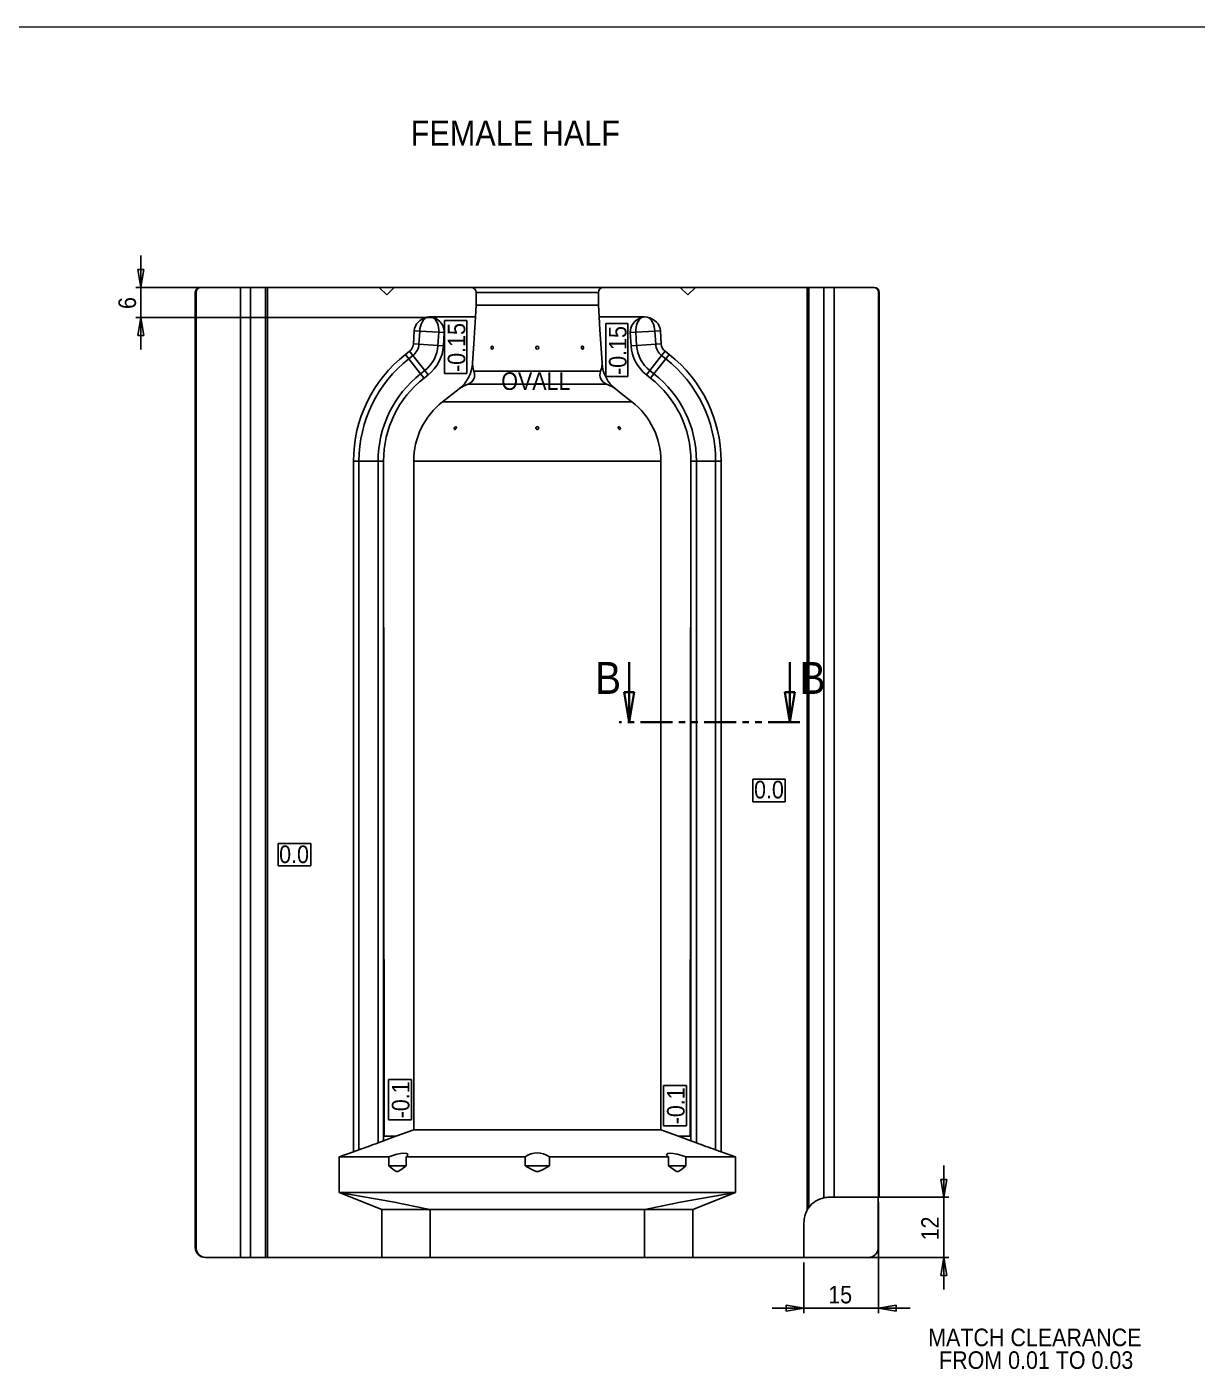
# Model space of a CAD drawing. Header units: millimetres. Extents: x 10 to 831, y 2 to 594.
# Drawn here: x 243.2 to 476.5, y 326.4 to 593.8 of the extents above; entities that cross this region are included whole.
import ezdxf

# ---------------------------------------------------------------- set-up
doc = ezdxf.new("R2010")
doc.units = ezdxf.units.MM
doc.linetypes.add('SLD-Combinazione-di-due-tratteggi', pattern=[12.7, 6.35, -1.27, 1.27, -1.27, 1.27, -1.27])
doc.linetypes.add('SLD-Solido', pattern=[0])
doc.layers.add('D', color=3, linetype='SLD-Solido', lineweight=25)
doc.layers.add('SEZ', color=6, linetype='SLD-Combinazione-di-due-tratteggi', lineweight=35)
doc.layers.add('Q', color=2, linetype='SLD-Solido')
doc.styles.add('SLDTEXTSTYLE0', font='GOTHIC.TTF', dxfattribs={"width": 0.913})
doc.dimstyles.new('SLDDIMSTYLE4', dxfattribs={"dimtxt": 3.5, "dimasz": 3.556, "dimexe": 0, "dimexo": 0.0625, "dimgap": 0.875, "dimtad": 1, "dimrnd": 1e-09, "dimzin": 12, "dimdsep": 46, "dimtxsty": 'SLDTEXTSTYLE0', "dimblk1": 'CLOSED', "dimblk2": 'CLOSED', "dimsah": 1, "dimcen": 0.09, "dimadec": 0, "dimazin": 3, "dimtfac": 1, "dimtmove": 0, "dimatfit": 0, "dimldrblk": 'CLOSED', "dimfxl": 0, "dimfrac": 2, "dimtolj": 1, "dimtzin": 12, "dimarcsym": 0})
doc.dimstyles.new('SLDDIMSTYLE9', dxfattribs={"dimtxt": 3.5, "dimasz": 3.556, "dimexe": 0, "dimexo": 0.0625, "dimgap": 0.875, "dimtad": 1, "dimdec": 0, "dimrnd": 1e-09, "dimzin": 12, "dimdsep": 46, "dimtxsty": 'SLDTEXTSTYLE0', "dimblk1": 'CLOSED', "dimblk2": 'CLOSED', "dimsah": 1, "dimcen": 0.09, "dimadec": 0, "dimazin": 3, "dimtfac": 1, "dimtdec": 0, "dimtmove": 0, "dimatfit": 0, "dimldrblk": 'CLOSED', "dimfxl": 0, "dimfrac": 2, "dimtolj": 1, "dimtzin": 12, "dimarcsym": 0})

# ---------------------------------------------------------------- blocks, each defined once
blk = doc.blocks.new('_CLOSED')
at = {"color": 0, "linetype": 'ByBlock', "lineweight": -2}
for p, q in [((-1, 0.166667), (0, 0)), ((-1, 0.166667), (-1, -0.166667)), ((0, 0), (-1, -0.166667)), ((0, 0), (-1, 0))]:
    blk.add_line(p, q, dxfattribs=at)
blk = doc.blocks.new('_D_19')
at = {"layer": 'Q'}
for p, q in [((265.97, 541.84), (265.97, 548.19)), ((315.47, 541.84), (264.97, 541.84)), ((265.97, 541.84), (265.97, 535.84)), ((325.04, 535.84), (264.97, 535.84)), ((265.97, 535.84), (265.97, 529.49))]:
    blk.add_line(p, q, dxfattribs=at)
at = {"layer": 'Q', "xscale": 3.556, "yscale": 3.556}
for p, rotation in [((265.97, 541.84, 0), 270.0000000000004), ((265.97, 535.84, 0), 90.0000000000004)]:
    blk.add_blockref('_CLOSED', p, dxfattribs=dict(at, rotation=rotation))
at = {"layer": 'Q', "insert": (261.5, 537.55), "char_height": 3.5, "attachment_point": 1, "rotation": 90, "style": 'SLDTEXTSTYLE0'}
blk.add_mtext('6', dxfattribs=at)
blk = doc.blocks.new('_D_20')
at = {"layer": 'Q'}
for p, q in [((425.97, 360.59), (425.97, 366.94)), ((404.12, 360.59), (426.97, 360.59)), ((425.97, 348.59), (425.97, 360.59)), ((404.12, 348.59), (426.97, 348.59)), ((425.97, 348.59), (425.97, 342.24))]:
    blk.add_line(p, q, dxfattribs=at)
at = {"layer": 'Q', "xscale": 3.556, "yscale": 3.556}
for p, rotation in [((425.97, 360.59, -5.1), 270.0000000000004), ((425.97, 348.59, -5.1), 90.0000000000004)]:
    blk.add_blockref('_CLOSED', p, dxfattribs=dict(at, rotation=rotation))
at = {"layer": 'Q', "insert": (421.5, 352.01), "char_height": 3.5, "attachment_point": 1, "rotation": 90, "style": 'SLDTEXTSTYLE0'}
blk.add_mtext('12', dxfattribs=at)
blk = doc.blocks.new('_D_21')
at = {"layer": 'Q'}
for p, q in [((412.97, 359.59), (412.97, 337.48)), ((398.12, 347.59), (398.12, 337.48)), ((398.12, 338.48), (391.77, 338.48)), ((412.97, 338.48), (398.12, 338.48)), ((412.97, 338.48), (419.32, 338.48))]:
    blk.add_line(p, q, dxfattribs=at)
at = {"layer": 'Q', "xscale": 3.556, "yscale": 3.556}
blk.add_blockref('_CLOSED', (398.12, 338.48, 0), dxfattribs=at)
at = {"layer": 'Q', "xscale": 3.556, "yscale": 3.556, "rotation": 180.0000000000004}
blk.add_blockref('_CLOSED', (412.97, 338.48, 0), dxfattribs=at)
at = {"layer": 'Q', "insert": (402.96, 342.95), "char_height": 3.5, "attachment_point": 1, "style": 'SLDTEXTSTYLE0'}
blk.add_mtext('15', dxfattribs=at)
blk = doc.blocks.new('SW_NOTE_8')
at = {"color": 0}
for p, q in [((-0.05, 0.4), (-0.05, 4.85)), ((-0.05, 4.85), (6.44, 4.85)), ((6.44, 4.85), (6.44, 0.4)), ((6.44, 0.4), (-0.05, 0.4))]:
    blk.add_line(p, q, dxfattribs=at)
at = {"color": 0, "insert": (3.12, 4.47), "char_height": 3.5, "attachment_point": 2, "style": 'SLDTEXTSTYLE0'}
blk.add_mtext('0.0', dxfattribs=at)
blk = doc.blocks.new('SW_NOTE_9')
at = {"color": 0}
for p, q in [((-0.11, 0.26), (-0.11, 4.82)), ((-0.11, 4.82), (6.38, 4.82)), ((6.38, 4.82), (6.38, 0.26)), ((6.38, 0.26), (-0.11, 0.26))]:
    blk.add_line(p, q, dxfattribs=at)
at = {"color": 0, "insert": (3.12, 4.47), "char_height": 3.5, "attachment_point": 2, "style": 'SLDTEXTSTYLE0'}
blk.add_mtext('0.0', dxfattribs=at)
blk = doc.blocks.new('SW_NOTE_10')
at = {"color": 0}
for p, q in [((-5.12, -0.1), (-5.12, 7.96)), ((-5.12, 7.96), (-0.56, 7.96)), ((-0.56, 7.96), (-0.56, -0.1)), ((-0.56, -0.1), (-5.12, -0.1))]:
    blk.add_line(p, q, dxfattribs=at)
at = {"color": 0, "insert": (-4.47, 3.88), "char_height": 3.5, "attachment_point": 2, "rotation": 90, "style": 'SLDTEXTSTYLE0'}
blk.add_mtext('-0.1', dxfattribs=at)
blk = doc.blocks.new('SW_NOTE_11')
at = {"color": 0}
for p, q in [((-5.15, -0.12), (-5.15, 7.94)), ((-5.15, 7.94), (-0.58, 7.94)), ((-0.58, 7.94), (-0.58, -0.12)), ((-0.58, -0.12), (-5.15, -0.12))]:
    blk.add_line(p, q, dxfattribs=at)
at = {"color": 0, "insert": (-4.47, 3.88), "char_height": 3.5, "attachment_point": 2, "rotation": 90, "style": 'SLDTEXTSTYLE0'}
blk.add_mtext('-0.1', dxfattribs=at)
blk = doc.blocks.new('SW_NOTE_12')
at = {"color": 0}
for p, q in [((-5.08, -0.04), (-5.08, 10.53)), ((-5.08, 10.53), (-0.63, 10.53)), ((-0.63, 10.53), (-0.63, -0.04)), ((-0.63, -0.04), (-5.08, -0.04))]:
    blk.add_line(p, q, dxfattribs=at)
at = {"color": 0, "insert": (-4.47, 5.14), "char_height": 3.5, "attachment_point": 2, "rotation": 90, "style": 'SLDTEXTSTYLE0'}
blk.add_mtext('-0.15', dxfattribs=at)
blk = doc.blocks.new('SW_NOTE_13')
at = {"color": 0}
for p, q in [((-5.11, -0.04), (-5.11, 10.53)), ((-5.11, 10.53), (-0.67, 10.53)), ((-0.67, 10.53), (-0.67, -0.04)), ((-0.67, -0.04), (-5.11, -0.04))]:
    blk.add_line(p, q, dxfattribs=at)
at = {"color": 0, "insert": (-4.47, 5.14), "char_height": 3.5, "attachment_point": 2, "rotation": 90, "style": 'SLDTEXTSTYLE0'}
blk.add_mtext('-0.15', dxfattribs=at)
blk = doc.blocks.new('SW_NOTE_21')
at = {"color": 0, "char_height": 3.5, "attachment_point": 2, "style": 'SLDTEXTSTYLE0'}
for s, insert in [('MATCH CLEARANCE ', (22.86, 4.47)), ('FROM 0.01 TO 0.03', (23.12, -0.05))]:
    blk.add_mtext(s, dxfattribs=dict(at, insert=insert))

msp = doc.modelspace()

# ---------------------------------------------------------------- linework, layer by layer
at = {"color": 179, "linetype": 'SLD-Solido', "lineweight": 18}
msp.add_line((10, 593.75976), (831, 593.75976), dxfattribs=at)
at = {"layer": 'D'}
for p, q in [((276.82274, 540.84346), (276.82274, 350.59346)), ((276.97147, 540.84346), (276.82274, 540.84346)), ((276.97147, 350.59346), (276.97147, 540.84346)), ((277.82274, 541.84346), (277.97369, 541.84346)), ((285.83487, 541.84346), (277.97369, 541.84346)), ((285.83487, 348.59346), (285.83487, 541.84346)), ((285.83487, 541.84346), (287.83671, 541.84346)), ((287.83671, 348.59346), (287.83671, 541.84346)), ((287.83671, 541.84346), (290.83671, 541.84346)), ((290.83671, 348.59346), (290.83671, 541.84346)), ((290.83671, 541.84346), (291.20068, 541.84346)), ((291.20068, 348.59346), (291.20068, 541.84346)), ((291.20068, 541.84346), (313.47274, 541.84346)), ((314.97274, 540.34346), (313.47274, 541.84346)), ((316.47274, 541.84346), (313.47274, 541.84346)), ((316.47274, 541.84346), (314.97274, 540.34346)), ((316.47274, 541.84346), (331.77274, 541.84346)), ((331.77274, 541.84346), (358.17274, 541.84346)), ((332.77274, 540.84346), (332.77274, 538.34346)), ((357.17274, 540.84346), (332.77274, 540.84346)), ((357.17274, 538.34346), (357.17274, 540.84346)), ((358.17274, 541.84346), (373.47274, 541.84346)), ((374.97274, 540.34346), (373.47274, 541.84346)), ((376.47274, 541.84346), (373.47274, 541.84346)), ((376.47274, 541.84346), (374.97274, 540.34346)), ((376.47274, 541.84346), (398.7448, 541.84346)), ((398.7448, 358.00876), (398.7448, 541.84346)), ((399.10877, 541.84346), (398.7448, 541.84346)), ((399.10877, 358.57475), (399.10877, 541.84346)), ((402.10877, 541.84346), (399.10877, 541.84346)), ((402.10877, 360.48957), (402.10877, 541.84346)), ((404.1106, 541.84346), (402.10877, 541.84346)), ((404.1106, 360.59346), (404.1106, 541.84346)), ((404.1106, 541.84346), (411.97178, 541.84346)), ((411.97178, 541.84346), (412.12274, 541.84346)), ((412.974, 360.59346), (412.974, 540.84346)), ((413.12274, 540.84346), (412.974, 540.84346)), ((413.12274, 360.59346), (413.12274, 540.84346)), ((332.77274, 538.34346), (332.62864, 535.96769)), ((357.17274, 538.34346), (332.77274, 538.34346)), ((357.31697, 535.9654), (357.17274, 538.34346)), ((332.62864, 535.96769), (323.48062, 535.96854)), ((324.17138, 535.85568), (323.48069, 535.96854)), ((332.62864, 535.96769), (332.62905, 535.96769)), ((357.31657, 535.9654), (357.31697, 535.9654)), ((366.33356, 535.96456), (357.31697, 535.9654)), ((366.90209, 535.9241), (366.33356, 535.96456)), ((320.43946, 533.21221), (320.28111, 530.60131)), ((321.53553, 533.14573), (320.43946, 533.21221)), ((321.53553, 533.14573), (321.37717, 530.53483)), ((325.3324, 532.91545), (321.53553, 533.14573)), ((325.3324, 532.91545), (325.17404, 530.30455)), ((326.42846, 532.84897), (325.3324, 532.91545)), ((326.42846, 532.84897), (326.2701, 530.23807)), ((364.61308, 532.91545), (363.51701, 532.84897)), ((363.51701, 532.84897), (363.67537, 530.23807)), ((368.40995, 533.14573), (364.61308, 532.91545)), ((364.61308, 532.91545), (364.77143, 530.30455)), ((369.50601, 533.21221), (368.40995, 533.14573)), ((368.40995, 533.14573), (368.5683, 530.53483)), ((369.50601, 533.21221), (369.66436, 530.60131)), ((320.28111, 530.60131), (321.37717, 530.53483)), ((321.37717, 530.53483), (325.17404, 530.30455)), ((325.17404, 530.30455), (326.2701, 530.23807)), ((363.67537, 530.23807), (364.77143, 530.30455)), ((364.77143, 530.30455), (368.5683, 530.53483)), ((368.5683, 530.53483), (369.66436, 530.60131)), ((319.51687, 529.14697), (318.70449, 528.51164)), ((318.70449, 528.51164), (319.38096, 527.64667)), ((320.19333, 528.28201), (319.38096, 527.64667)), ((319.38096, 527.64667), (321.7243, 524.65034)), ((319.51687, 529.14697), (320.19333, 528.28201)), ((320.19333, 528.28201), (322.53668, 525.28568)), ((367.40879, 525.28568), (369.75214, 528.28201)), ((368.22117, 524.65034), (370.56451, 527.64667)), ((369.75214, 528.28201), (370.4286, 529.14697)), ((369.75214, 528.28201), (370.56451, 527.64667)), ((370.4286, 529.14697), (371.24098, 528.51164)), ((370.56451, 527.64667), (371.24098, 528.51164)), ((322.53668, 525.28568), (321.7243, 524.65034)), ((321.7243, 524.65034), (322.40077, 523.78538)), ((323.21314, 524.42071), (322.40077, 523.78538)), ((322.53668, 525.28568), (323.21314, 524.42071)), ((357.60346, 525.15346), (332.34201, 525.15346)), ((366.73233, 524.42071), (367.40879, 525.28568)), ((366.73233, 524.42071), (367.5447, 523.78538)), ((367.40879, 525.28568), (368.22117, 524.65034)), ((367.5447, 523.78538), (368.22117, 524.65034)), ((326.09731, 519.05912), (329.373, 521.6209)), ((358.77775, 522.60837), (331.16772, 522.60837)), ((363.84816, 519.05912), (326.09731, 519.05912)), ((308.33774, 507.24346), (308.33774, 369.67582)), ((308.33774, 507.24346), (309.43581, 507.24346)), ((309.43581, 507.24346), (309.43581, 370.05698)), ((309.43581, 507.24346), (313.23966, 507.24346)), ((313.23966, 507.24346), (314.33774, 507.24346)), ((313.23966, 507.24346), (313.23966, 371.43925)), ((314.33774, 507.24346), (314.33774, 371.85964)), ((314.33774, 507.24346), (314.47274, 374.94346)), ((320.33794, 374.04346), (320.33794, 507.24346)), ((369.60753, 507.24346), (320.33794, 507.24346)), ((369.60753, 507.24346), (369.60753, 374.04346)), ((375.47274, 374.94346), (375.60774, 507.24346)), ((375.60774, 507.24346), (375.60774, 371.85964)), ((375.60774, 507.24346), (376.70581, 507.24346)), ((376.70581, 507.24346), (376.70581, 371.43925)), ((376.70581, 507.24346), (380.50966, 507.24346)), ((380.50966, 507.24346), (381.60774, 507.24346)), ((380.50966, 507.24346), (380.50966, 370.05698)), ((381.60774, 507.24346), (381.60774, 369.67582)), ((314.47274, 374.94346), (314.47274, 372.75964)), ((375.47274, 372.75964), (375.47274, 374.94346)), ((313.23966, 371.43925), (314.33774, 371.85964)), ((314.33774, 371.85964), (316.81047, 372.75964)), ((314.47274, 372.75964), (316.81047, 372.75964)), ((316.81047, 372.75964), (316.81064, 372.75964)), ((320.33794, 374.04346), (316.81064, 372.75964)), ((369.60753, 374.04346), (320.33794, 374.04346)), ((373.13483, 372.75964), (369.60753, 374.04346)), ((373.13483, 372.75964), (373.13501, 372.75964)), ((373.13501, 372.75964), (375.60774, 371.85964)), ((373.13501, 372.75964), (375.47274, 372.75964)), ((375.60774, 371.85964), (376.70581, 371.43925)), ((305.47274, 368.63305), (308.33774, 369.67582)), ((308.33774, 369.67582), (309.43581, 370.05698)), ((380.50966, 370.05698), (381.60774, 369.67582)), ((381.60774, 369.67582), (384.47274, 368.63305)), ((305.47274, 361.52839), (305.47274, 368.63305)), ((315.37468, 368.63305), (305.47274, 368.63305)), ((315.36896, 366.84346), (318.81543, 366.84346)), ((315.37468, 368.63305), (315.37468, 366.84346)), ((342.53976, 368.63305), (318.81543, 368.63305)), ((318.81543, 366.84346), (318.81543, 368.63305)), ((342.53976, 368.63305), (342.53976, 366.84346)), ((342.53976, 366.84346), (347.40571, 366.84346)), ((371.13005, 368.63305), (347.40571, 368.63305)), ((347.40571, 366.84346), (347.40571, 368.63305)), ((371.13005, 368.63305), (371.13005, 366.84346)), ((371.13005, 366.84346), (374.57656, 366.84346)), ((384.47274, 368.63305), (374.57079, 368.63305)), ((374.57079, 366.84346), (374.57079, 368.63305)), ((384.47274, 368.63305), (384.47274, 361.52839)), ((384.47274, 361.52839), (305.47274, 361.52839)), ((313.97274, 358.14346), (305.47274, 361.52839)), ((384.47274, 361.52839), (375.97274, 358.14346)), ((404.1106, 360.59346), (403.12274, 360.59346)), ((404.1106, 360.59346), (412.974, 360.59346)), ((412.93907, 350.59346), (412.93907, 360.59346)), ((412.974, 360.59346), (413.12274, 360.59346)), ((323.61811, 358.14346), (313.97274, 358.14346)), ((313.97274, 348.59346), (313.97274, 358.14346)), ((366.32736, 358.14346), (323.61811, 358.14346)), ((323.61811, 358.14346), (323.61811, 348.59346)), ((366.32736, 358.14346), (375.97274, 358.14346)), ((366.32736, 348.59346), (366.32736, 358.14346)), ((375.97274, 358.14346), (375.97274, 348.59346)), ((398.12274, 348.59346), (398.12274, 355.59346)), ((276.82274, 350.59346), (276.97147, 350.59346)), ((278.97597, 348.59346), (278.82274, 348.59346)), ((285.83487, 348.59346), (278.97597, 348.59346)), ((285.83487, 348.59346), (287.83671, 348.59346)), ((287.83671, 348.59346), (290.83671, 348.59346)), ((290.83671, 348.59346), (291.20068, 348.59346)), ((313.97274, 348.59346), (291.20068, 348.59346)), ((323.61811, 348.59346), (313.97274, 348.59346)), ((366.32736, 348.59346), (323.61811, 348.59346)), ((366.32736, 348.59346), (375.97274, 348.59346)), ((398.12274, 348.59346), (375.97274, 348.59346)), ((410.9335, 348.59346), (398.12274, 348.59346))]:
    msp.add_line(p, q, dxfattribs=at)
at = {"layer": 'D', "flags": 128}
for points in [[(323.48046, 535.96854), (323.45091, 535.96834), (323.04338, 535.9241)], [(332.06893, 526.73302), (332.31004, 530.70825), (332.62905, 535.96769)], [(357.31657, 535.9654), (357.47037, 533.42967), (357.63543, 530.70825), (357.87654, 526.73302)], [(335.99433, 530.14291), (335.91218, 530.12012), (335.84057, 530.05521), (335.79042, 529.95806), (335.76936, 529.84346), (335.78059, 529.72887), (335.82241, 529.63172), (335.88845, 529.56681), (335.96865, 529.54402)], [(335.96865, 529.54402), (336.0508, 529.56681), (336.12241, 529.63172), (336.17256, 529.72887), (336.19362, 529.84346), (336.18239, 529.95806), (336.14057, 530.05521), (336.07453, 530.12012), (335.99433, 530.14291)], [(353.95114, 530.14291), (353.87094, 530.12012), (353.8049, 530.05521), (353.76308, 529.95806), (353.75185, 529.84346), (353.77291, 529.72887), (353.82306, 529.63172), (353.89467, 529.56681), (353.97682, 529.54402)], [(353.97682, 529.54402), (354.05703, 529.56681), (354.12306, 529.63172), (354.16488, 529.72887), (354.17611, 529.84346), (354.15505, 529.95806), (354.1049, 530.05521), (354.0333, 530.12012), (353.95114, 530.14291)], [(332.06893, 526.73302), (332.11728, 525.93675), (332.34201, 525.15346)], [(357.60346, 525.15346), (357.82671, 525.92812), (357.87654, 526.73302)], [(360.57247, 521.6209), (361.71997, 520.72349), (363.84816, 519.05912)], [(328.86465, 513.99217), (328.8649, 513.90972), (328.83953, 513.8196), (328.79139, 513.73197), (328.72589, 513.65673), (328.65032, 513.60242), (328.57313, 513.57523), (328.50296, 513.57824), (328.44774, 513.61111), (328.41374, 513.67011), (328.40489, 513.74852), (328.42226, 513.83744), (328.46391, 513.92684), (328.52513, 514.00665), (328.59895, 514.06792), (328.67696, 514.1038), (328.7503, 514.1103), (328.81069, 514.08668), (328.85136, 514.03558), (328.86465, 513.99217)], [(345.12134, 513.60825), (345.02671, 513.57716), (344.92598, 513.57605), (344.83053, 513.60506), (344.75111, 513.66087), (344.69668, 513.73715), (344.67337, 513.82523), (344.68381, 513.91516), (344.72682, 513.99682), (344.79755, 514.06103), (344.88804, 514.10063), (344.98808, 514.11119), (345.08638, 514.09154), (345.17188, 514.04388), (345.23492, 513.9735), (345.2684, 513.8883), (345.26855, 513.79785), (345.23535, 513.71233), (345.17255, 513.64144), (345.12134, 513.60825)], [(361.43361, 513.99217), (361.49148, 513.90972), (361.52865, 513.8196), (361.54092, 513.73197), (361.52695, 513.65673), (361.48839, 513.60242), (361.42967, 513.57523), (361.35746, 513.57824), (361.27989, 513.61111), (361.20566, 513.67011), (361.14304, 513.74852), (361.09903, 513.83744), (361.07855, 513.92684), (361.08393, 514.00665), (361.11465, 514.06792), (361.16731, 514.1038), (361.23606, 514.1103), (361.31314, 514.08668), (361.38983, 514.03558), (361.43361, 513.99217)], [(318.81543, 368.63305), (319.13682, 368.93054), (319.15902, 369.17491), (318.8797, 369.3224), (318.37232, 369.35994), (317.71683, 369.29841), (316.96782, 369.15072), (316.17246, 368.92717), (315.37468, 368.63305)], [(374.57079, 368.63305), (373.76253, 368.93054), (372.87446, 369.17491), (372.05347, 369.3224), (371.40913, 369.35994), (370.97831, 369.29841), (370.77266, 369.15072), (370.81084, 368.92717), (371.13005, 368.63305)], [(315.37468, 366.84346), (316.1955, 366.16329), (316.66057, 365.8278), (316.9391, 365.70094), (317.17113, 365.70756), (317.79873, 366.07821), (318.81543, 366.84346)], [(342.53976, 366.84346), (343.75686, 366.16329), (344.42955, 365.8278), (344.82692, 365.70094), (345.1549, 365.70756), (346.02877, 366.07821), (347.40571, 366.84346)], [(371.13005, 366.84346), (372.03046, 366.16329), (372.51672, 365.8278), (372.80016, 365.70094), (373.03197, 365.70756), (373.6402, 366.07821), (374.57079, 366.84346)]]:
    msp.add_lwpolyline(points, dxfattribs=at)
at = {"layer": 'D'}
for centre, radius, start, end in [((277.82274, 540.84346), 1, 90, 180), ((277.9724, 540.84253), 1.00093, 89.9262259, 179.9467259), ((331.77274, 540.84346), 1, 0, 90), ((358.17274, 540.84346), 1, 90, 180), ((411.97273, 540.84219), 1.00127, 0.0727787, 90.0542694), ((412.12274, 540.84346), 1, 0, 90), ((366.46501, 533.79724), 2.1713, 93.470845, 108.5544922), ((318.28478, 530.72239), 2, 308.0279649, 356.5291477), ((318.28478, 530.72239), 3.09808, 308.0279649, 356.5291477), ((318.28478, 530.72239), 6.90192, 308.0279649, 356.5291477), ((318.28478, 530.72239), 8, 308.0279649, 356.5291477), ((344.97229, 529.84346), 0.29945, 89.9153475, 270.0846525), ((344.97318, 529.84346), 0.29945, 269.9153475, 90.0846525), ((371.6607, 530.72239), 8, 183.4708523, 231.9720351), ((371.6607, 530.72239), 6.90192, 183.4708523, 231.9720351), ((371.6607, 530.72239), 3.09808, 183.4708523, 231.9720351), ((371.6607, 530.72239), 2, 183.4708523, 231.9720351), ((335.33774, 507.24346), 27, 128.0279649, 180), ((335.33774, 507.24346), 25.90192, 128.0279649, 180), ((354.60774, 507.24346), 25.90192, 0, 51.9720351), ((354.60774, 507.24346), 27, 0, 51.9720351), ((335.33774, 507.24346), 22.09808, 128.0279649, 180), ((324.9491, 527.22081), 7.13651, 308.308592, 356.0807575), ((330.59422, 524.41643), 1.89684, 287.5987019, 22.8647422), ((359.33718, 524.40994), 1.88643, 156.7875195, 252.7490363), ((364.99347, 527.21928), 7.13352, 183.9085971, 231.7020535), ((354.60774, 507.24346), 22.09808, 0, 51.9720351), ((335.33774, 507.24346), 21, 128.0279649, 180), ((334.31398, 514.7654), 8.45051, 111.858471, 125.7814631), ((354.35235, 512.44057), 11.08911, 55.8804823, 66.4795837), ((354.60774, 507.24346), 21, 0, 51.9720351), ((335.33786, 507.24345), 14.99992, 128.0275187, 179.9999608), ((354.60761, 507.24346), 14.99992, 0.0000331, 51.9724874), ((286.61587, 438.77974), 72.41249, 288.3691614, 291.5719016), ((344.97274, 365.30336), 4.12386, 53.8447034, 126.1552966), ((403.26509, 438.6022), 72.22366, 248.4239105, 251.6350265), ((250.67389, 17.44324), 348.42144, 77.9153681, 80.9510936), ((439.03017, 18.73735), 347.10547, 99.0431505, 102.0903879), ((403.12274, 355.59346), 5, 143.3977487, 151.1146529), ((403.12274, 355.59346), 5, 101.700395, 143.3977487), ((403.12274, 355.59346), 5, 90, 101.700395), ((403.12274, 355.59346), 5, 151.1146529, 180), ((278.82274, 350.59346), 2, 180, 270), ((278.97396, 350.59596), 2.00249, 180.0713422, 270.0576309), ((410.93624, 350.59629), 2.00283, 269.9215792, 359.9191105)]:
    msp.add_arc(centre, radius, start, end, dxfattribs=at)
for centre, major_axis, ratio, start_param, end_param in [((323.89721, 533.00249), (3.45775, -0.20972), 0.866025404, 1.872436008, 3.141592654), ((323.43396, 533.03059), (0.18162, 2.9945), 0.633974536, 0.301639681, 1.570796327), ((323.43396, 533.03059), (0.18162, 2.9945), 0.633974536, 4.71238898, 5.981545626), ((322.97071, 533.05869), (3.45775, -0.20972), 0.866025404, 0, 1.269156646), ((366.97476, 533.05869), (3.45775, 0.20972), 0.866025404, 1.872436008, 3.141592654), ((366.51151, 533.03059), (-0.18162, 2.9945), 0.633974536, 0.301639681, 1.570796327), ((366.51151, 533.03059), (-0.18162, 2.9945), 0.633974536, 4.71238898, 5.981545626), ((366.04826, 533.00249), (3.45775, 0.20972), 0.866025404, 0, 1.269156646)]:
    msp.add_ellipse(centre, major_axis=major_axis, ratio=ratio, start_param=start_param, end_param=end_param, dxfattribs=at)
at = {"layer": 'SEZ', "linetype": 'SLD-Solido'}
for p, q in [((363.30985, 467.22052), (363.30985, 455.22052)), ((395.31315, 467.22052), (395.31315, 455.22052))]:
    msp.add_line(p, q, dxfattribs=at)
at = {"layer": 'SEZ'}
msp.add_line((397.31315, 455.22052), (361.30985, 455.22052), dxfattribs=at)

# ---------------------------------------------------------------- block references
for name, p in [('SW_NOTE_12', (331.59315, 524.74307)), ('SW_NOTE_13', (363.71998, 524.14242)), ('SW_NOTE_9', (388.02606, 439.08118)), ('SW_NOTE_8', (293.37771, 426.19549)), ('SW_NOTE_10', (320.46101, 376.11754)), ('SW_NOTE_11', (375.2941, 374.93475)), ('SW_NOTE_21', (421.27504, 329.95714))]:
    msp.add_blockref(name, p)
at = {"layer": 'SEZ', "xscale": 6, "yscale": 6, "rotation": 270.0000000000004}
for p in [(363.30985, 455.22052), (395.31315, 455.22052)]:
    msp.add_blockref('_CLOSED', p, dxfattribs=at)

# ---------------------------------------------------------------- texts
at = {"attachment_point": 1, "style": 'SLDTEXTSTYLE0'}
for s, insert, char_height in [('FEMALE HALF', (319.73833, 575.07428), 5), ('OVALL', (337.80228, 524.932), 3.5)]:
    msp.add_mtext(s, dxfattribs=dict(at, insert=insert, char_height=char_height))
at = {"layer": 'SEZ', "char_height": 6.35, "attachment_point": 1, "style": 'SLDTEXTSTYLE0'}
for insert in [(356.49825, 467.22052), (397.25932, 467.22052)]:
    msp.add_mtext('B', dxfattribs=dict(at, insert=insert))

# ---------------------------------------------------------------- dimensions: what is measured, and where the dimension line sits
at = {"layer": 'Q'}
for base, p1, p2, picture, middle in [((265.97274, 535.84346), (316.47274, 541.84346), (326.03586, 535.84346), '_D_19', (265.97274, 538.84346)), ((423.18936, 360.59346), (403.12274, 348.59346), (403.12274, 360.59346), '_D_20', (423.18936, 354.59346))]:
    dim = msp.add_linear_dim(base=base, p1=p1, p2=p2, angle=90, dimstyle='SLDDIMSTYLE4', dxfattribs=at)
    dim.commit()
    dim.dimension.update_dxf_attribs({"geometry": picture, "text_midpoint": middle, "dimtype": 160})
dim = msp.add_linear_dim(base=(398.12274, 338.48024), p1=(412.974, 360.59346), p2=(398.12274, 348.59346), dimstyle='SLDDIMSTYLE9', dxfattribs=at)
dim.commit()
dim.dimension.update_dxf_attribs({"geometry": '_D_21', "text_midpoint": (405.54837, 338.48024), "dimtype": 160})

doc.saveas('drawing.dxf')
